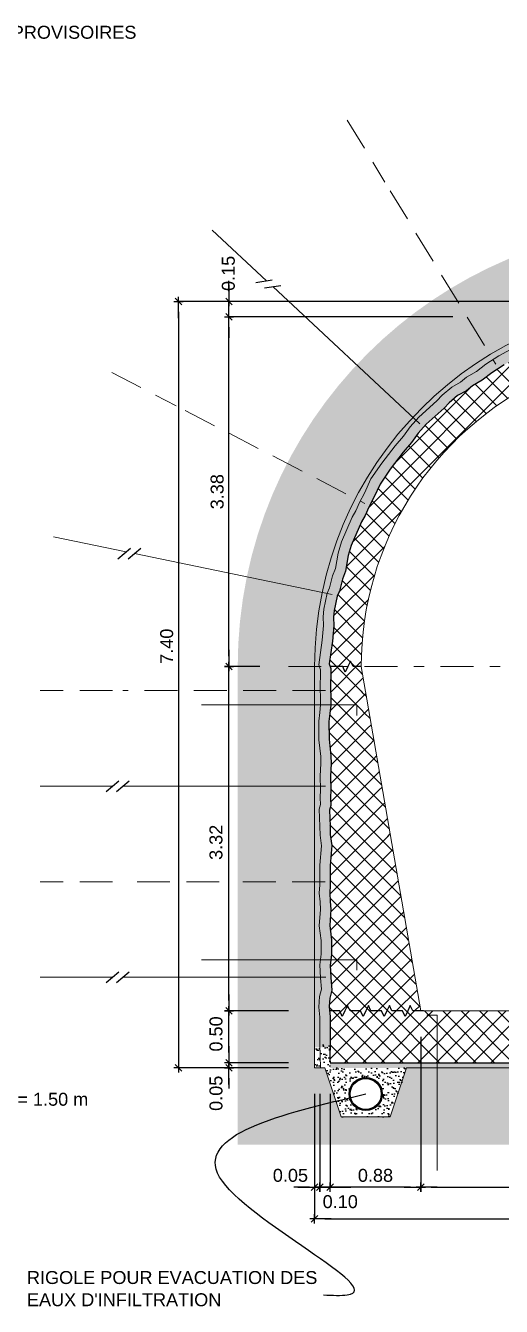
# Model space of a CAD drawing. Extents: x 67 to 63019, y 41 to 109009.
# Drawn here: x 205.24 to 209.83, y 118.81 to 131.18 of the extents above; entities that cross this region are included whole.
import ezdxf

# ---------------------------------------------------------------- set-up
doc = ezdxf.new("R2010")
doc.units = 0
doc.header["$MEASUREMENT"] = 0
doc.header["$PDMODE"] = 67
doc.linetypes.add('TRATTEGGIATA2', pattern=[9.525, 6.35, -3.175])
doc.linetypes.add('TRATTOPUNTO2', pattern=[12.7, 6.35, -3.175, 0, -3.175])
for name, color, linetype in [('DIME', 6, 'Continuous'), ('LIN010CO', 2, 'Continuous'), ('LIN018CO', 6, 'Continuous'), ('LIN050CO', 3, 'Continuous'), ('TEXT035', 1, 'Continuous')]:
    doc.layers.add(name, color=color, linetype=linetype)
doc.styles.add('ARIAL', font='arial.ttf')
doc.linetypes.add('ROCCIA', pattern='A,0.25,[130,BERETTA.shx,S=0.1,R=0,X=0,Y=0],-0.2,0.25', length=0.7)
doc.dimstyles.new('50', dxfattribs={"dimscale": 0.5, "dimtxt": 0.25, "dimasz": 0.2, "dimexe": 0, "dimexo": 0.5, "dimgap": 0.1, "dimtad": 1, "dimzin": 4, "dimdsep": 46, "dimtxsty": 'ARIAL', "dimblk1": 'LINE', "dimblk2": 'LINE', "dimsah": 1, "dimcen": 2.5, "dimclrd": 256, "dimclre": 256, "dimclrt": 1, "dimadec": 0, "dimazin": 0, "dimtfac": 1, "dimtmove": 2, "dimatfit": 3, "dimldrblk": 'LINE', "dimfxl": 1, "dimtvp": 1, "dimtolj": 1, "dimtzin": 0, "dimarcsym": 0})
pattern_1 = [(37.5, (0.99017, 0), (-0.002519734, 0.07707295), [0, -0.0608, 0, -0.068, 0, -0.065]), (7.5, (0.99017, 0), (0.07079107, 0.112885843), [0, -0.0328, 0, -0.0548, 0, -0.021]), (327.5, (0.94097, 0), (0.124565674, 0.000226362), [0, -0.02, 0, -0.072, 0, -0.094]), (317.5, (0.94097, 0), (0.120245064, 0.035107023), [0, -0.01, 0, -0.0472, 0, -0.054])]

# ---------------------------------------------------------------- blocks, each defined once
blk = doc.blocks.new('LINE')
for p, q in [((-1.6, 0), (0.45, 0)), ((0, 0.45), (0, -0.45))]:
    blk.add_line(p, q)
at = {"color": 3}
blk.add_line((-0.32, -0.32), (0.32, 0.32), dxfattribs=at)
blk = doc.blocks.new('*D12')
at = {"layer": 'Defpoints', "color": 0, "transparency": 16777216}
for p in [(208.025, 121.113), (215.075, 121.113), (215.075, 119.657)]:
    blk.add_point(p, dxfattribs=at)
at = {"layer": 'LIN018CO', "lineweight": -2, "transparency": 16777216}
for p, q in [((208.025, 120.863), (208.025, 119.657)), ((215.075, 120.863), (215.075, 119.657)), ((208.125, 119.657), (214.975, 119.657))]:
    blk.add_line(p, q, dxfattribs=at)
at = {"layer": 'LIN018CO', "lineweight": -2, "transparency": 16777216, "xscale": 0.1, "yscale": 0.1, "zscale": 0.1, "rotation": 180}
blk.add_blockref('LINE', (208.025, 119.657), dxfattribs=at)
at = {"layer": 'LIN018CO', "lineweight": -2, "transparency": 16777216, "xscale": 0.1, "yscale": 0.1, "zscale": 0.1}
blk.add_blockref('LINE', (215.075, 119.657), dxfattribs=at)
at = {"layer": 'LIN018CO', "color": 1, "lineweight": 0, "transparency": 16777216, "insert": (211.55, 119.771), "char_height": 0.125, "attachment_point": 5, "style": 'ARIAL'}
blk.add_mtext('\\A1;7.05', dxfattribs=at)
blk = doc.blocks.new('*D5')
at = {"layer": 'Defpoints', "color": 0, "transparency": 16777216}
for p in [(207.199, 124.988), (208.475, 124.988), (208.025, 121.663)]:
    blk.add_point(p, dxfattribs=at)
at = {"layer": 'DIME', "lineweight": -2, "transparency": 16777216}
blk.add_line((207.199, 121.763), (207.199, 124.888), dxfattribs=at)
at = {"layer": 'DIME', "lineweight": -2, "transparency": 16777216, "xscale": 0.1, "yscale": 0.1, "zscale": 0.1}
for p, rotation in [((207.199, 124.988), 90), ((207.199, 121.663), 270)]:
    blk.add_blockref('LINE', p, dxfattribs=dict(at, rotation=rotation))
at = {"layer": 'DIME', "color": 1, "transparency": 16777216, "insert": (207.074, 123.291), "char_height": 0.125, "attachment_point": 5, "rotation": 90, "style": 'ARIAL'}
blk.add_mtext('\\A1;3.32', dxfattribs=at)
blk = doc.blocks.new('*D25')
at = {"layer": 'Defpoints', "color": 0, "transparency": 16777216}
for p in [(210.562, 128.513), (206.712, 121.113), (208.025, 121.113)]:
    blk.add_point(p, dxfattribs=at)
at = {"layer": 'DIME', "lineweight": -2, "transparency": 16777216}
for p, q in [((210.312, 128.513), (206.712, 128.513)), ((206.712, 128.413), (206.712, 121.213)), ((207.775, 121.113), (206.712, 121.113))]:
    blk.add_line(p, q, dxfattribs=at)
at = {"layer": 'DIME', "lineweight": -2, "transparency": 16777216, "xscale": 0.1, "yscale": 0.1, "zscale": 0.1}
for p, rotation in [((206.712, 128.513), 90), ((206.712, 121.113), 270)]:
    blk.add_blockref('LINE', p, dxfattribs=dict(at, rotation=rotation))
at = {"layer": 'DIME', "color": 1, "transparency": 16777216, "insert": (206.598, 125.184), "char_height": 0.125, "attachment_point": 5, "rotation": 90, "style": 'ARIAL'}
blk.add_mtext('\\A1;7.40', dxfattribs=at)
blk = doc.blocks.new('*D4')
at = {"layer": 'Defpoints', "color": 0, "transparency": 16777216}
for p in [(207.199, 121.113), (208.025, 121.163), (208.025, 121.113)]:
    blk.add_point(p, dxfattribs=at)
at = {"layer": 'DIME', "lineweight": -2, "transparency": 16777216}
for p, q in [((207.199, 121.263), (207.199, 121.363)), ((207.775, 121.163), (207.199, 121.163)), ((207.199, 121.163), (207.199, 121.113)), ((207.775, 121.113), (207.199, 121.113)), ((207.199, 121.013), (207.199, 120.913))]:
    blk.add_line(p, q, dxfattribs=at)
at = {"layer": 'DIME', "lineweight": -2, "transparency": 16777216, "xscale": 0.1, "yscale": 0.1, "zscale": 0.1}
for p, rotation in [((207.199, 121.163), 270), ((207.199, 121.113), 90)]:
    blk.add_blockref('LINE', p, dxfattribs=dict(at, rotation=rotation))
at = {"layer": 'DIME', "color": 1, "transparency": 16777216, "insert": (207.074, 120.868), "char_height": 0.125, "attachment_point": 5, "rotation": 90, "style": 'ARIAL'}
blk.add_mtext('\\A1;0.05', dxfattribs=at)
blk = doc.blocks.new('*D23')
at = {"layer": 'Defpoints', "color": 0, "transparency": 16777216}
for p in [(207.199, 121.663), (208.025, 121.663), (208.025, 121.163)]:
    blk.add_point(p, dxfattribs=at)
at = {"layer": 'DIME', "lineweight": -2, "transparency": 16777216}
for p, q in [((207.775, 121.663), (207.199, 121.663)), ((207.199, 121.263), (207.199, 121.563))]:
    blk.add_line(p, q, dxfattribs=at)
at = {"layer": 'DIME', "lineweight": -2, "transparency": 16777216, "xscale": 0.1, "yscale": 0.1, "zscale": 0.1}
for p, rotation in [((207.199, 121.663), 90), ((207.199, 121.163), 270)]:
    blk.add_blockref('LINE', p, dxfattribs=dict(at, rotation=rotation))
at = {"layer": 'DIME', "color": 1, "transparency": 16777216, "insert": (207.074, 121.441), "char_height": 0.125, "attachment_point": 5, "rotation": 90, "style": 'ARIAL'}
blk.add_mtext('\\A1;0.50', dxfattribs=at)
blk = doc.blocks.new('*D15')
at = {"layer": 'Defpoints', "color": 0, "transparency": 16777216}
for p in [(208.025, 121.113), (208.075, 121.113), (208.025, 119.961)]:
    blk.add_point(p, dxfattribs=at)
at = {"layer": 'DIME', "lineweight": -2, "transparency": 16777216}
for p, q in [((208.025, 120.863), (208.025, 119.961)), ((208.075, 120.863), (208.075, 119.961)), ((207.925, 119.961), (207.825, 119.961)), ((208.075, 119.961), (208.025, 119.961)), ((208.175, 119.961), (208.275, 119.961))]:
    blk.add_line(p, q, dxfattribs=at)
at = {"layer": 'DIME', "lineweight": -2, "transparency": 16777216, "xscale": 0.1, "yscale": 0.1, "zscale": 0.1}
blk.add_blockref('LINE', (208.025, 119.961), dxfattribs=at)
at = {"layer": 'DIME', "lineweight": -2, "transparency": 16777216, "xscale": 0.1, "yscale": 0.1, "zscale": 0.1, "rotation": 180}
blk.add_blockref('LINE', (208.075, 119.961), dxfattribs=at)
at = {"layer": 'DIME', "color": 1, "transparency": 16777216, "insert": (207.792, 120.075), "char_height": 0.125, "attachment_point": 5, "style": 'ARIAL'}
blk.add_mtext('\\A1;0.05', dxfattribs=at)
blk = doc.blocks.new('*D14')
at = {"layer": 'Defpoints', "color": 0, "transparency": 16777216}
for p in [(208.075, 121.113), (208.175, 121.113), (208.175, 119.961)]:
    blk.add_point(p, dxfattribs=at)
at = {"layer": 'DIME', "lineweight": -2, "transparency": 16777216}
for p, q in [((208.075, 120.863), (208.075, 119.961)), ((208.175, 120.863), (208.175, 119.961)), ((207.975, 119.961), (207.875, 119.961)), ((208.075, 119.961), (208.175, 119.961)), ((208.275, 119.961), (208.375, 119.961))]:
    blk.add_line(p, q, dxfattribs=at)
at = {"layer": 'DIME', "lineweight": -2, "transparency": 16777216, "xscale": 0.1, "yscale": 0.1, "zscale": 0.1}
blk.add_blockref('LINE', (208.075, 119.961), dxfattribs=at)
at = {"layer": 'DIME', "lineweight": -2, "transparency": 16777216, "xscale": 0.1, "yscale": 0.1, "zscale": 0.1, "rotation": 180}
blk.add_blockref('LINE', (208.175, 119.961), dxfattribs=at)
at = {"layer": 'DIME', "color": 1, "transparency": 16777216, "insert": (208.273, 119.821), "char_height": 0.125, "attachment_point": 5, "style": 'ARIAL'}
blk.add_mtext('\\A1;0.10', dxfattribs=at)
blk = doc.blocks.new('*D24')
at = {"layer": 'Defpoints', "color": 0, "transparency": 16777216}
for p in [(207.199, 128.363), (209.609, 128.363), (207.748, 124.988)]:
    blk.add_point(p, dxfattribs=at)
at = {"layer": 'DIME', "lineweight": -2, "transparency": 16777216}
for p, q in [((209.359, 128.363), (207.199, 128.363)), ((207.199, 125.088), (207.199, 128.263)), ((207.498, 124.988), (207.199, 124.988))]:
    blk.add_line(p, q, dxfattribs=at)
at = {"layer": 'DIME', "lineweight": -2, "transparency": 16777216, "xscale": 0.1, "yscale": 0.1, "zscale": 0.1}
for p, rotation in [((207.199, 128.363), 90), ((207.199, 124.988), 270)]:
    blk.add_blockref('LINE', p, dxfattribs=dict(at, rotation=rotation))
at = {"layer": 'DIME', "color": 1, "transparency": 16777216, "insert": (207.085, 126.676), "char_height": 0.125, "attachment_point": 5, "rotation": 90, "style": 'ARIAL'}
blk.add_mtext('\\A1;3.38', dxfattribs=at)
blk = doc.blocks.new('*D46')
at = {"layer": 'Defpoints', "color": 0, "transparency": 16777216}
for p in [(207.199, 128.513), (211.55, 128.513), (209.359, 128.363)]:
    blk.add_point(p, dxfattribs=at)
at = {"layer": 'DIME', "lineweight": -2, "transparency": 16777216}
for p, q in [((207.199, 128.613), (207.199, 128.713)), ((211.3, 128.513), (207.199, 128.513)), ((207.199, 128.363), (207.199, 128.513)), ((209.109, 128.363), (207.199, 128.363)), ((207.199, 128.263), (207.199, 128.163))]:
    blk.add_line(p, q, dxfattribs=at)
at = {"layer": 'DIME', "lineweight": -2, "transparency": 16777216, "xscale": 0.1, "yscale": 0.1, "zscale": 0.1}
for p, rotation in [((207.199, 128.513), 270), ((207.199, 128.363), 90)]:
    blk.add_blockref('LINE', p, dxfattribs=dict(at, rotation=rotation))
at = {"layer": 'DIME', "color": 1, "transparency": 16777216, "insert": (207.193, 128.784), "char_height": 0.125, "attachment_point": 5, "rotation": 90, "style": 'ARIAL'}
blk.add_mtext('\\A1;0.15', dxfattribs=at)
blk = doc.blocks.new('*D51')
at = {"layer": 'Defpoints', "color": 0, "transparency": 16777216}
for p in [(209.05, 121.663), (214.05, 121.113), (214.05, 119.961)]:
    blk.add_point(p, dxfattribs=at)
at = {"layer": 'LIN018CO', "lineweight": -2, "transparency": 16777216}
for p, q in [((209.05, 121.413), (209.05, 119.961)), ((214.05, 120.863), (214.05, 119.961)), ((209.15, 119.961), (213.95, 119.961))]:
    blk.add_line(p, q, dxfattribs=at)
at = {"layer": 'LIN018CO', "lineweight": -2, "transparency": 16777216, "xscale": 0.1, "yscale": 0.1, "zscale": 0.1, "rotation": 180}
blk.add_blockref('LINE', (209.05, 119.961), dxfattribs=at)
at = {"layer": 'LIN018CO', "lineweight": -2, "transparency": 16777216, "xscale": 0.1, "yscale": 0.1, "zscale": 0.1}
blk.add_blockref('LINE', (214.05, 119.961), dxfattribs=at)
at = {"layer": 'LIN018CO', "color": 1, "lineweight": 0, "transparency": 16777216, "insert": (211.55, 120.075), "char_height": 0.125, "attachment_point": 5, "style": 'ARIAL'}
blk.add_mtext('\\A1;5.00', dxfattribs=at)
blk = doc.blocks.new('*D53')
at = {"layer": 'Defpoints', "color": 0, "transparency": 16777216}
for p in [(208.175, 121.113), (209.05, 121.113), (208.175, 119.961)]:
    blk.add_point(p, dxfattribs=at)
at = {"layer": 'LIN018CO', "lineweight": -2, "transparency": 16777216}
for p, q in [((208.175, 120.863), (208.175, 119.961)), ((209.05, 120.863), (209.05, 119.961)), ((208.95, 119.961), (208.275, 119.961))]:
    blk.add_line(p, q, dxfattribs=at)
at = {"layer": 'LIN018CO', "lineweight": -2, "transparency": 16777216, "xscale": 0.1, "yscale": 0.1, "zscale": 0.1}
for p, rotation in [((208.175, 119.961), 180.0000000080967), ((209.05, 119.961), 8.096643355770539e-09)]:
    blk.add_blockref('LINE', p, dxfattribs=dict(at, rotation=rotation))
at = {"layer": 'LIN018CO', "color": 1, "lineweight": 0, "transparency": 16777216, "insert": (208.613, 120.075), "char_height": 0.125, "attachment_point": 5, "rotation": 0, "style": 'ARIAL'}
blk.add_mtext('\\A1;0.88', dxfattribs=at)

msp = doc.modelspace()

# ---------------------------------------------------------------- hatches: boundary and pattern name
h = msp.add_hatch()
h.set_pattern_fill('AR-SAND', color=256, scale=0.04, style=0)
h.set_pattern_definition(pattern_1)
h.paths.add_polyline_path([(208.0837, 121.9811), (208.0833, 121.9883), (208.0253, 121.9883), (208.0253, 121.3133), (208.0753, 121.3133), (208.0774, 121.6039), (208.065, 121.7007), (208.0731, 121.8023), (208.091, 121.8739)])
h.paths.add_polyline_path([(208.083, 122.642), (208.0779, 122.7158), (208.0711, 122.8006), (208.0774, 122.8791), (208.0745, 123.0714), (208.0914, 123.2573), (208.0779, 123.3596), (208.0746, 123.4439), (208.0699, 123.6108), (208.0809, 123.6564), (208.0778, 123.7194), (208.0816, 123.7999), (208.0806, 123.8331), (208.0253, 123.8331), (208.0253, 121.9883), (208.0833, 121.9883), (208.0771, 122.107), (208.0893, 122.2111), (208.0893, 122.3429), (208.0709, 122.4842)])
h.paths.add_polyline_path([(208.0871, 124.0528), (208.084, 124.1183), (208.0668, 124.2809), (208.0647, 124.4619), (208.075, 124.5448), (208.0819, 124.6198), (208.0835, 124.7038), (208.0798, 124.7576), (208.0815, 124.9547), (208.0703, 124.9883), (208.0253, 124.9883), (208.0253, 123.8331), (208.0806, 123.8331), (208.0778, 123.9299)])
h.paths.add_polyline_path([(208.1079, 125.4675), (208.1152, 125.5425), (208.1459, 125.6937), (208.0987, 125.7035, 0.0511206), (208.0253, 124.9883), (208.0703, 124.9883), (208.0653, 125.0035), (208.0977, 125.2432), (208.1098, 125.3857)])
h.paths.add_polyline_path([(208.2844, 126.1908), (208.3897, 126.4303), (208.4233, 126.4901), (208.4586, 126.5718), (208.5083, 126.6635), (208.5699, 126.7988), (208.6756, 126.952), (208.8047, 127.1202), (208.8842, 127.2127), (208.9489, 127.3021), (209.0042, 127.3645), (208.9733, 127.3934, 0.1375061), (208.0987, 125.7035), (208.1451, 125.6938), (208.1707, 125.7493), (208.1997, 125.8635), (208.2276, 125.9351), (208.2529, 126.0829)], flags=16)
h.paths.add_polyline_path([(209.4908, 127.7809), (209.5884, 127.8355), (209.6788, 127.906), (209.8056, 127.9878), (210.0373, 128.1147), (210.1257, 128.1827), (210.3548, 128.242), (210.537, 128.3209), (210.6107, 128.3405), (210.5989, 128.3825, 0.1375061), (208.9733, 127.3934), (209.0042, 127.3645), (209.0328, 127.3967), (209.2054, 127.5522), (209.2558, 127.6065), (209.3497, 127.6863), (209.4352, 127.7326)], flags=16)
h.paths.add_polyline_path([(211.5503, 128.5133, 0.0684311), (210.5989, 128.3825), (210.6107, 128.3405), (210.7632, 128.3811), (210.9971, 128.4086), (211.0916, 128.4207), (211.1589, 128.4522), (211.4044, 128.4586), (211.5503, 128.4633)])
h.paths.add_polyline_path([(211.5503, 128.5133), (211.5503, 128.4633), (211.6963, 128.4586), (211.9418, 128.4522), (212.0091, 128.4207), (212.1036, 128.4086), (212.3375, 128.3811), (212.49, 128.3405), (212.5018, 128.3825, 0.0684311)])
h.paths.add_polyline_path([(212.5018, 128.3825), (212.49, 128.3405), (212.5637, 128.3209), (212.7459, 128.242), (212.9749, 128.1827), (213.0634, 128.1147), (213.2951, 127.9878), (213.4219, 127.906), (213.5123, 127.8355), (213.6099, 127.7809), (213.6655, 127.7326), (213.751, 127.6863), (213.8449, 127.6065), (213.8953, 127.5522), (214.0679, 127.3967), (214.0965, 127.3645), (214.1274, 127.3934, 0.1375061)], flags=17)
h.paths.add_polyline_path([(214.1274, 127.3934), (214.0965, 127.3645), (214.1518, 127.3021), (214.2164, 127.2127), (214.296, 127.1202), (214.3982, 126.9871), (214.432, 127.0186, 0.0342941)], flags=17)
h.paths.add_polyline_path([(214.432, 127.0186), (214.3982, 126.9871), (214.4251, 126.952), (214.5308, 126.7988), (214.5924, 126.6635), (214.6421, 126.5718), (214.6774, 126.4901), (214.711, 126.4303), (214.8163, 126.1908), (214.8478, 126.0829), (214.8731, 125.9351), (214.901, 125.8635), (214.93, 125.7493), (214.9541, 125.6971), (214.9548, 125.6937), (215.002, 125.7035, 0.1027276)], flags=17)
h.paths.add_polyline_path([(215.002, 125.7035), (214.9548, 125.6937), (214.9855, 125.5425), (214.9927, 125.4675), (214.9908, 125.3857), (215.003, 125.2432), (215.0354, 125.0035), (215.0304, 124.9883), (215.0753, 124.9883, 0.0511206)])
h.paths.add_polyline_path([(215.0753, 124.9883), (215.0304, 124.9883), (215.0191, 124.9547), (215.0209, 124.7576), (215.0172, 124.7038), (215.0188, 124.6198), (215.0257, 124.5448), (215.036, 124.4619), (215.0339, 124.2809), (215.0167, 124.1183), (215.0136, 124.0528), (215.0229, 123.9299), (215.0201, 123.8331), (215.0753, 123.8331)])
h.paths.add_polyline_path([(215.0753, 123.8331), (215.0201, 123.8331), (215.0191, 123.7999), (215.0229, 123.7194), (215.0198, 123.6564), (215.0308, 123.6108), (215.026, 123.4439), (215.0228, 123.3596), (215.0093, 123.2573), (215.0262, 123.0714), (215.0233, 122.8791), (215.0296, 122.8006), (215.0228, 122.7158), (215.0177, 122.642), (215.0298, 122.4842), (215.0114, 122.3429), (215.0114, 122.2111), (215.0236, 122.107), (215.0174, 121.9883), (215.0753, 121.9883)])
h.paths.add_polyline_path([(215.0753, 121.9883), (215.0174, 121.9883), (215.017, 121.9811), (215.0097, 121.8739), (215.0276, 121.8023), (215.0357, 121.7007), (215.0233, 121.6039), (215.0254, 121.3133), (215.0753, 121.3133)])
h.paths.add_polyline_path([(215.0357, 121.7007), (215.0276, 121.8023), (215.0097, 121.8739), (215.017, 121.9811), (215.0236, 122.107), (215.0114, 122.2111), (215.0114, 122.3429), (215.0298, 122.4842), (215.0177, 122.642), (215.0228, 122.7158), (215.0296, 122.8006), (215.0233, 122.8791), (215.0262, 123.0714), (215.0093, 123.2573), (215.0228, 123.3596), (215.026, 123.4439), (215.0308, 123.6108), (215.0198, 123.6564), (215.0229, 123.7194), (215.0191, 123.7999), (215.0229, 123.9299), (215.0136, 124.0528), (215.0167, 124.1183), (215.0339, 124.2809), (215.036, 124.4619), (215.0257, 124.5448), (215.0188, 124.6198), (215.0172, 124.7038), (215.0209, 124.7576), (215.0191, 124.9547), (215.0304, 124.9883), (214.9253, 124.9883), (214.9194, 124.9704), (214.9212, 124.7606), (214.9175, 124.7063), (214.9193, 124.6143), (214.9266, 124.5341), (214.9363, 124.4563), (214.9344, 124.2868), (214.9173, 124.1259), (214.9138, 124.0514), (214.9232, 123.9276), (214.9194, 123.7989), (214.9232, 123.7194), (214.9196, 123.647), (214.9308, 123.6004), (214.9265, 123.4472), (214.9234, 123.368), (214.9091, 123.2593), (214.9265, 123.0677), (214.9236, 122.8758), (214.9296, 122.8006), (214.9234, 122.7232), (214.9178, 122.6416), (214.9297, 122.4869), (214.9118, 122.3494), (214.9118, 122.2053), (214.9237, 122.1038), (214.9176, 121.9872), (214.9092, 121.865), (214.929, 121.7861), (214.9356, 121.7031), (214.9236, 121.6099), (214.9257, 121.3133), (215.0254, 121.3133), (215.0233, 121.6039)])
h.paths.add_polyline_path([(214.9927, 125.4675), (214.9855, 125.5425), (214.9541, 125.6971), (214.93, 125.7493), (214.901, 125.8635), (214.8731, 125.9351), (214.8478, 126.0829), (214.8163, 126.1908), (214.711, 126.4303), (214.6774, 126.4901), (214.6421, 126.5718), (214.5924, 126.6635), (214.5308, 126.7988), (214.4251, 126.952), (214.3982, 126.9871), (214.383, 126.9729), (214.3842, 127.0054), (214.296, 127.1202), (214.2164, 127.2127), (214.1518, 127.3021), (214.0679, 127.3967), (213.8953, 127.5522), (213.8449, 127.6065), (213.751, 127.6863), (213.6655, 127.7326), (213.6099, 127.7809), (213.5123, 127.8355), (213.4219, 127.906), (213.2951, 127.9878), (213.0634, 128.1147), (212.9749, 128.1827), (212.7459, 128.242), (212.5637, 128.3209), (212.3375, 128.3811), (212.1036, 128.4086), (212.0091, 128.4207), (211.9418, 128.4522), (211.6963, 128.4586), (211.5503, 128.4633), (211.5503, 128.3633), (211.6922, 128.3591), (211.9184, 128.3532), (211.981, 128.3238), (212.0914, 128.3097), (212.3187, 128.2829), (212.531, 128.2265), (212.7134, 128.1475), (212.9303, 128.0914), (213.0087, 128.031), (213.2441, 127.9022), (213.3642, 127.8247), (213.457, 127.7523), (213.5523, 127.6989), (213.6085, 127.6502), (213.6944, 127.6037), (213.7759, 127.5344), (213.8253, 127.4812), (213.997, 127.3265), (214.074, 127.2397), (214.1382, 127.1509), (214.2187, 127.0574), (214.3445, 126.8934), (214.4437, 126.7494), (214.5032, 126.619), (214.5524, 126.5282), (214.588, 126.4458), (214.6218, 126.3857), (214.7225, 126.1567), (214.7506, 126.0605), (214.7766, 125.9083), (214.8059, 125.833), (214.8357, 125.7159), (214.8588, 125.6659), (214.8868, 125.5278), (214.893, 125.4638), (214.8911, 125.3826), (214.904, 125.2322), (214.9336, 125.013), (214.9253, 124.9883), (215.0304, 124.9883), (215.0354, 125.0035), (215.003, 125.2432), (214.9908, 125.3857)])
h.paths.add_polyline_path([(211.5503, 128.4633), (211.4044, 128.4586), (211.1589, 128.4522), (211.0916, 128.4207), (210.9971, 128.4086), (210.7632, 128.3811), (210.537, 128.3209), (210.3548, 128.242), (210.1257, 128.1827), (210.0373, 128.1147), (209.8056, 127.9878), (209.6788, 127.906), (209.5884, 127.8355), (209.4908, 127.7809), (209.4352, 127.7326), (209.3497, 127.6863), (209.2558, 127.6065), (209.2054, 127.5522), (209.0328, 127.3967), (208.9489, 127.3021), (208.8842, 127.2127), (208.8047, 127.1202), (208.6756, 126.952), (208.5699, 126.7988), (208.5083, 126.6635), (208.4586, 126.5718), (208.4233, 126.4901), (208.3897, 126.4303), (208.2844, 126.1908), (208.2529, 126.0829), (208.2276, 125.9351), (208.1997, 125.8635), (208.1707, 125.7493), (208.1466, 125.6971), (208.1152, 125.5425), (208.1079, 125.4675), (208.1098, 125.3857), (208.0977, 125.2432), (208.0653, 125.0035), (208.0703, 124.9883), (208.1754, 124.9883), (208.1671, 125.013), (208.1967, 125.2322), (208.2096, 125.3826), (208.2077, 125.4638), (208.2139, 125.5278), (208.2419, 125.6659), (208.265, 125.7159), (208.2948, 125.833), (208.3241, 125.9083), (208.3501, 126.0605), (208.3782, 126.1567), (208.4789, 126.3857), (208.5127, 126.4458), (208.5483, 126.5282), (208.5975, 126.619), (208.657, 126.7494), (208.7562, 126.8934), (208.882, 127.0574), (208.9625, 127.1509), (209.0267, 127.2397), (209.1037, 127.3265), (209.2754, 127.4812), (209.3248, 127.5344), (209.4063, 127.6037), (209.4922, 127.6502), (209.5484, 127.6989), (209.6436, 127.7523), (209.7365, 127.8247), (209.8566, 127.9022), (210.092, 128.031), (210.1704, 128.0914), (210.3873, 128.1475), (210.5697, 128.2265), (210.782, 128.2829), (211.0093, 128.3097), (211.1197, 128.3238), (211.1823, 128.3532), (211.4085, 128.3591), (211.5503, 128.3633)])
h.paths.add_polyline_path([(208.1644, 124.4563), (208.1741, 124.5341), (208.1814, 124.6143), (208.1832, 124.7063), (208.1795, 124.7606), (208.1813, 124.9704), (208.1754, 124.9883), (208.0703, 124.9883), (208.0815, 124.9547), (208.0798, 124.7576), (208.0835, 124.7038), (208.0819, 124.6198), (208.075, 124.5448), (208.0647, 124.4619), (208.0668, 124.2809), (208.084, 124.1183), (208.0871, 124.0528), (208.0778, 123.9299), (208.0816, 123.7999), (208.0778, 123.7194), (208.0809, 123.6564), (208.0699, 123.6108), (208.0746, 123.4439), (208.0779, 123.3596), (208.0914, 123.2573), (208.0745, 123.0714), (208.0774, 122.8791), (208.0711, 122.8006), (208.0779, 122.7158), (208.083, 122.642), (208.0709, 122.4842), (208.0893, 122.3429), (208.0893, 122.2111), (208.0771, 122.107), (208.0837, 121.9811), (208.091, 121.8739), (208.0731, 121.8023), (208.065, 121.7007), (208.0774, 121.6039), (208.0753, 121.3133), (208.175, 121.3133), (208.1771, 121.6099), (208.1651, 121.7031), (208.1717, 121.7861), (208.1915, 121.865), (208.1831, 121.9872), (208.177, 122.1038), (208.1889, 122.2053), (208.1889, 122.3494), (208.171, 122.4869), (208.1829, 122.6416), (208.1773, 122.7232), (208.1711, 122.8006), (208.1771, 122.8758), (208.1742, 123.0677), (208.1916, 123.2593), (208.1773, 123.368), (208.1742, 123.4472), (208.1699, 123.6004), (208.1811, 123.647), (208.1775, 123.7194), (208.1813, 123.7989), (208.1775, 123.9276), (208.1869, 124.0514), (208.1834, 124.1259), (208.1663, 124.2868)])
h = msp.add_hatch()
h.set_pattern_fill('AR-SAND', color=256, scale=0.04, style=0)
h.set_pattern_definition(pattern_1)
h.paths.add_polyline_path([(208.174, 121.251), (208.175, 121.3133), (208.1752, 121.3419), (208.0756, 121.3419), (208.0754, 121.314), (208.0777, 121.2577), (208.0777, 121.197), (208.0828, 121.1463), (208.0811, 121.1133), (208.1753, 121.1133), (208.1753, 121.1633), (208.1723, 121.2003)])
h.paths.add_polyline_path([(208.0777, 121.2577), (208.0754, 121.314), (208.0756, 121.3419), (208.0253, 121.3419), (208.0253, 121.1133), (208.0811, 121.1133), (208.0828, 121.1463), (208.0777, 121.197)])
h = msp.add_hatch()
h.set_pattern_fill('AR-SAND', color=256, scale=0.04, style=0)
h.set_pattern_definition([(37.5, (12.95532, -0.2), (-0.002519734, 0.07707295), [0, -0.0608, 0, -0.068, 0, -0.065]), (7.5, (12.95532, -0.2), (0.07079107, 0.112885843), [0, -0.0328, 0, -0.0548, 0, -0.021]), (327.5, (12.90612, -0.2), (0.124565674, 0.000226362), [0, -0.02, 0, -0.072, 0, -0.094]), (317.5, (12.90612, -0.2), (0.120245064, 0.035107023), [0, -0.01, 0, -0.0472, 0, -0.054])])
h.paths.add_polyline_path([(208.9128, 121.1133), (208.1253, 121.1133), (208.2827, 120.6414), (208.7554, 120.6414)])
h.paths.add_polyline_path([(208.6791, 120.8613, -1), (208.3591, 120.8613, -1)], flags=16)
h = msp.add_hatch()
h.set_pattern_fill('AR-SAND', color=256, scale=0.04, style=0)
h.set_pattern_definition([(37.5, (0.99017, -0.2), (-0.002519734, 0.07707295), [0, -0.0608, 0, -0.068, 0, -0.065]), (7.5, (0.99017, -0.2), (0.07079107, 0.112885843), [0, -0.0328, 0, -0.0548, 0, -0.021]), (327.5, (0.94097, -0.2), (0.124565674, 0.000226362), [0, -0.02, 0, -0.072, 0, -0.094]), (317.5, (0.94097, -0.2), (0.120245064, 0.035107023), [0, -0.01, 0, -0.0472, 0, -0.054])])
h.paths.add_polyline_path([(214.9253, 121.1633), (211.5503, 121.1633), (211.5503, 121.1133), (214.9257, 121.1133)])
h.paths.add_polyline_path([(211.5503, 121.1633), (208.1753, 121.1633), (208.175, 121.1133), (211.5503, 121.1133)])
at = {"layer": 'LIN010CO'}
h = msp.add_hatch(dxfattribs=at)
h.set_pattern_fill('AR-CONC', color=256, scale=0.05, style=0)
h.set_pattern_definition([(50, (0.99017, 0), (0.3586301, -0.03137607), [0.0375, -0.4125]), (355, (0.99017, 0), (-0.06937567, 0.37609607), [0.03, -0.33]), (100.4514, (1.02005, -0.0026), (0.2892547, 0.34471977), [0.0318701, -0.35057106]), (46.1842, (0.99017, 0.1), (0.5336205, -0.0827595), [0.05625, -0.61875]), (96.6356, (1.03464, 0.0931), (0.4673314, 0.4870589), [0.0478051, -0.5258565]), (351.1842, (0.99017, 0.1), (0.467331, 0.4870593), [0.045, -0.495]), (21, (1.04017, 0.075), (0.29845353, -0.20130945), [0.0375, -0.4125]), (326, (1.04017, 0.075), (0.12165767, 0.362575), [0.03, -0.33]), (71.4514, (1.06504, 0.05822), (0.4201113, 0.16126525), [0.0318701, -0.35057106]), (37.5, (0.99017, 0), (0.00607993, 0.16644693), [0, -0.326, 0, -0.335, 0, -0.33125]), (7.5, (0.99017, 0), (0.13153477, 0.19720586), [0, -0.191, 0, -0.3185, 0, -0.12625]), (327.5, (0.87867, 0), (0.26691122, -0.011277436), [0, -0.125, 0, -0.39, 0, -0.5175]), (317.5, (0.82867, 0), (0.29159308, 0.0500525), [0, -0.1625, 0, -0.259, 0, -0.3675])])
edge = h.paths.add_edge_path()
edge.add_line((215.8176, 120.3711), (215.8176, 124.9883))
edge.add_arc((211.5503, 124.9883), 4.2672, 0, 180)
edge.add_line((207.2831, 124.9883), (207.2831, 120.3711))
edge.add_line((207.2831, 120.3711), (215.8176, 120.3711))
edge = h.paths.add_edge_path(flags=16)
edge.add_line((208.0253, 121.1133), (208.1253, 121.1133))
edge.add_line((208.1253, 121.1133), (208.2827, 120.6414))
edge.add_line((208.2827, 120.6414), (208.7554, 120.6414))
edge.add_line((208.7554, 120.6414), (208.9128, 121.1133))
edge.add_line((208.9128, 121.1133), (215.0753, 121.1133))
edge.add_line((215.0753, 121.1133), (215.0753, 124.9883))
edge.add_arc((211.5503, 124.9883), 3.525, 0, 180)
edge.add_line((208.0253, 124.9883), (208.0253, 121.1133))
h = msp.add_hatch(dxfattribs=at)
h.set_pattern_fill('ANSI37', color=256, style=0)
h.paths.add_polyline_path([(208.4753, 124.9883), (208.1754, 124.9883), (208.1813, 124.9704), (208.1795, 124.7606), (208.1832, 124.7063), (208.1814, 124.6143), (208.1741, 124.5341), (208.1644, 124.4563), (208.1663, 124.2868), (208.1834, 124.1259), (208.1869, 124.0514), (208.1775, 123.9276), (208.1813, 123.7989), (208.1775, 123.7194), (208.1811, 123.647), (208.1699, 123.6004), (208.1742, 123.4472), (208.1773, 123.368), (208.1916, 123.2593), (208.1742, 123.0677), (208.1771, 122.8758), (208.1711, 122.8006), (208.1773, 122.7232), (208.1829, 122.6416), (208.171, 122.4869), (208.1889, 122.3494), (208.1889, 122.2053), (208.177, 122.1038), (208.1831, 121.9872), (208.1915, 121.865), (208.1717, 121.7861), (208.1651, 121.7031), (208.1771, 121.6099), (208.175, 121.3133), (208.174, 121.251), (208.1723, 121.2003), (208.1753, 121.1633), (211.5503, 121.1633), (211.5503, 121.6633), (208.4753, 121.6633)])
h.paths.add_polyline_path([(214.9236, 121.6099), (214.9356, 121.7031), (214.929, 121.7861), (214.9092, 121.865), (214.9176, 121.9872), (214.9237, 122.1038), (214.9118, 122.2053), (214.9118, 122.3494), (214.9297, 122.4869), (214.9178, 122.6416), (214.9234, 122.7232), (214.9296, 122.8006), (214.9236, 122.8758), (214.9265, 123.0677), (214.9091, 123.2593), (214.9234, 123.368), (214.9265, 123.4472), (214.9308, 123.6004), (214.9196, 123.647), (214.9232, 123.7194), (214.9194, 123.7989), (214.9232, 123.9276), (214.9138, 124.0514), (214.9173, 124.1259), (214.9344, 124.2868), (214.9363, 124.4563), (214.9266, 124.5341), (214.9193, 124.6143), (214.9175, 124.7063), (214.9212, 124.7606), (214.9194, 124.9704), (214.9253, 124.9883), (214.6253, 124.9883), (214.6253, 121.6633), (211.5503, 121.6633), (211.5503, 121.1633), (214.9253, 121.1633)])
h.paths.add_polyline_path([(211.5503, 128.0633), (211.5503, 128.3633), (211.4085, 128.3591), (211.1823, 128.3532), (211.1197, 128.3238), (211.0093, 128.3097), (210.782, 128.2829), (210.5697, 128.2265), (210.3873, 128.1475), (210.1704, 128.0914), (210.092, 128.031), (209.8566, 127.9022), (209.7365, 127.8247), (209.6436, 127.7523), (209.5484, 127.6989), (209.4922, 127.6502), (209.4063, 127.6037), (209.3248, 127.5344), (209.2754, 127.4812), (209.1037, 127.3265), (209.0267, 127.2397), (208.9625, 127.1509), (208.882, 127.0574), (208.7562, 126.8934), (208.657, 126.7494), (208.5975, 126.619), (208.5483, 126.5282), (208.5127, 126.4458), (208.4789, 126.3857), (208.3782, 126.1567), (208.3501, 126.0605), (208.3241, 125.9083), (208.2948, 125.833), (208.265, 125.7159), (208.2419, 125.6659), (208.2139, 125.5278), (208.2077, 125.4638), (208.2096, 125.3826), (208.1967, 125.2322), (208.1671, 125.013), (208.1754, 124.9883), (208.4753, 124.9883, -0.4142136)])
h = msp.add_hatch(dxfattribs=at)
h.set_pattern_fill('ANSI37', color=256, style=0)
h.paths.add_polyline_path([(214.6253, 124.9883, -0.0468222), (214.5717, 124.4162), (214.0503, 121.6633), (214.6253, 121.6633)])
h.paths.add_polyline_path([(208.529, 124.4162, -0.0468222), (208.4753, 124.9883), (208.4753, 121.6633), (209.0503, 121.6633)])
h = msp.add_hatch(dxfattribs=at)
h.set_pattern_fill('ANSI37', color=256, style=0)
h.paths.add_polyline_path([(208.4753, 124.9883, 0.0468222), (208.529, 124.4162), (209.0503, 121.6633)])

# ---------------------------------------------------------------- linework, layer by layer
for p, q in [((207.4565, 128.6952), (207.6142, 128.72)), ((207.542, 128.6432), (207.6997, 128.668)), ((206.1262, 126.0272), (206.2481, 126.1304)), ((206.2262, 126.0272), (206.3481, 126.1304)), ((206.0144, 123.7815), (206.1363, 123.8846)), ((206.1144, 123.7815), (206.2363, 123.8846)), ((206.0144, 121.9367), (206.1363, 122.0399)), ((206.1144, 121.9367), (206.2363, 122.0399))]:
    msp.add_line(p, q)
at = {"layer": 'LIN010CO', "linetype": 'TRATTEGGIATA2', "lineweight": 0, "ltscale": 0.05}
for p, q in [((208.3407, 130.2636), (208.7045, 129.6656)), ((208.7565, 129.5801), (209.7738, 127.9082)), ((206.0663, 127.8266), (206.688, 127.5049)), ((206.7768, 127.4589), (208.5097, 126.562)), ((206.0753, 124.7554), (205.3753, 124.7554)), ((208.1297, 124.7554), (206.1753, 124.7554)), ((206.0753, 122.9107), (205.3753, 122.9107)), ((207.1048, 122.9107), (206.1753, 122.9107)), ((208.1266, 122.9107), (207.327, 122.9107))]:
    msp.add_line(p, q, dxfattribs=at)
at = {"layer": 'LIN010CO'}
msp.add_circle((208.5191, 120.8613), 0.15, dxfattribs=at)
at = {"layer": 'LIN018CO', "color": 1, "lineweight": 0}
for p, q in [((207.5608, 128.7116), (207.036, 129.2015)), ((209.0405, 127.3306), (207.6208, 128.6556)), ((205.5038, 126.2411), (206.2068, 126.0954)), ((206.2871, 126.0788), (208.195, 125.6835)), ((206.0753, 123.8331), (205.3753, 123.8331)), ((208.1303, 123.8331), (206.1753, 123.8331)), ((206.0753, 121.9883), (205.3753, 121.9883)), ((208.133, 121.9883), (206.1753, 121.9883))]:
    msp.add_line(p, q, dxfattribs=at)
at = {"layer": 'LIN018CO', "linetype": 'TRATTOPUNTO2', "lineweight": 0, "ltscale": 0.05}
msp.add_line((207.7723, 124.9883), (215.3284, 124.9883), dxfattribs=at)
at = {"layer": 'LIN018CO', "lineweight": 0, "flags": 128}
msp.add_lwpolyline([(210.0373, 128.1147), (209.8056, 127.9878), (209.6788, 127.906), (209.5884, 127.8355), (209.4908, 127.7809), (209.4352, 127.7326), (209.3497, 127.6863), (209.2558, 127.6065), (209.2054, 127.5522), (209.0328, 127.3967), (208.9489, 127.3021), (208.8842, 127.2127), (208.8047, 127.1202), (208.6756, 126.952), (208.5699, 126.7988), (208.5083, 126.6635), (208.4586, 126.5718), (208.4233, 126.4901), (208.3897, 126.4303), (208.2844, 126.1908), (208.2529, 126.0829), (208.2276, 125.9351), (208.1997, 125.8635), (208.1707, 125.7493), (208.1466, 125.6971), (208.1152, 125.5425), (208.1079, 125.4675), (208.1098, 125.3857), (208.0977, 125.2432), (208.0653, 125.0035), (208.0815, 124.9547), (208.0798, 124.7576), (208.0835, 124.7038), (208.0819, 124.6198), (208.075, 124.5448), (208.0647, 124.4619), (208.0668, 124.2809), (208.084, 124.1183), (208.0871, 124.0528), (208.0778, 123.9299), (208.0816, 123.7999), (208.0778, 123.7194), (208.0809, 123.6564), (208.0699, 123.6108), (208.0746, 123.4439), (208.0779, 123.3596), (208.0914, 123.2573), (208.0745, 123.0714), (208.0774, 122.8791), (208.0711, 122.8006), (208.0779, 122.7158), (208.083, 122.642), (208.0709, 122.4842), (208.0893, 122.3429), (208.0893, 122.2111), (208.0771, 122.107), (208.0837, 121.9811), (208.091, 121.8739), (208.0731, 121.8023), (208.065, 121.7007), (208.0774, 121.6039), (208.0754, 121.314), (208.0777, 121.2577), (208.0777, 121.197), (208.0828, 121.1463), (208.0811, 121.1133)], dxfattribs=at)
at = {"layer": 'LIN018CO', "flags": 128}
msp.add_lwpolyline([(209.8566, 127.9022), (209.7365, 127.8247), (209.6436, 127.7523), (209.5484, 127.6989), (209.4922, 127.6502), (209.4063, 127.6037), (209.3248, 127.5344), (209.2754, 127.4812), (209.1037, 127.3265), (209.0267, 127.2397), (208.9625, 127.1509), (208.882, 127.0574), (208.7562, 126.8934), (208.657, 126.7494), (208.5975, 126.619), (208.5483, 126.5282), (208.5127, 126.4458), (208.4789, 126.3857), (208.3782, 126.1567), (208.3501, 126.0605), (208.3241, 125.9083), (208.2948, 125.833), (208.265, 125.7159), (208.2419, 125.6659), (208.2139, 125.5278), (208.2077, 125.4638), (208.2096, 125.3826), (208.1967, 125.2322), (208.1671, 125.013), (208.1813, 124.9704), (208.1795, 124.7606), (208.1832, 124.7063), (208.1814, 124.6143), (208.1741, 124.5341), (208.1644, 124.4563), (208.1663, 124.2868), (208.1834, 124.1259), (208.1869, 124.0514), (208.1775, 123.9276), (208.1813, 123.7989), (208.1775, 123.7194), (208.1811, 123.647), (208.1699, 123.6004), (208.1742, 123.4472), (208.1773, 123.368), (208.1916, 123.2593), (208.1742, 123.0677), (208.1771, 122.8758), (208.1711, 122.8006), (208.1773, 122.7232), (208.1829, 122.6416), (208.171, 122.4869), (208.1889, 122.3494), (208.1889, 122.2053), (208.177, 122.1038), (208.1831, 121.9872), (208.1915, 121.865), (208.1717, 121.7861), (208.1651, 121.7031), (208.1771, 121.6099), (208.175, 121.3133), (208.174, 121.251), (208.1723, 121.2003), (208.1753, 121.1633), (214.9253, 121.1633)], dxfattribs=at)
at = {"layer": 'LIN018CO', "ltscale": 2, "flags": 128}
for points in [[(208.4753, 124.9883), (208.3966, 124.9883), (208.3713, 125.0413), (208.3466, 124.9883), (208.3213, 124.9353), (208.2966, 124.9883), (208.171, 124.9883)], [(208.4692, 121.6633), (208.3675, 121.6633), (208.3423, 121.7163), (208.3175, 121.6633), (208.2923, 121.6103), (208.2675, 121.6633), (208.1652, 121.6633)], [(208.6715, 121.6633), (208.5699, 121.6633), (208.5447, 121.7163), (208.5199, 121.6633), (208.4947, 121.6103), (208.4699, 121.6633), (208.3675, 121.6633)], [(208.8739, 121.6633), (208.7722, 121.6633), (208.747, 121.7163), (208.7222, 121.6633), (208.697, 121.6103), (208.6722, 121.6633), (208.5699, 121.6633)], [(209.0762, 121.6633), (208.9746, 121.6633), (208.9494, 121.7163), (208.9246, 121.6633), (208.8994, 121.6103), (208.8746, 121.6633), (208.7722, 121.6633)]]:
    msp.add_lwpolyline(points, dxfattribs=at)
at = {"layer": 'LIN018CO'}
msp.add_circle((208.5191, 120.8613), 0.16, dxfattribs=at)
msp.add_spline([(208.11, 118.9213), (208.3407, 118.9213), (207.1084, 120.0596), (208.5191, 120.8613)], degree=3, dxfattribs=at)
at = {"layer": 'LIN050CO', "linetype": 'Continuous', "lineweight": 0}
for p, q in [((208.4753, 124.9883), (209.0503, 121.6633)), ((206.9333, 124.617), (208.4333, 124.617)), ((208.4333, 124.617), (208.4333, 124.517)), ((206.9333, 122.1575), (208.4333, 122.1575)), ((208.4333, 122.1575), (208.4333, 122.0575)), ((209.0503, 121.6633), (214.0503, 121.6633)), ((209.1082, 121.6212), (209.2082, 121.6212)), ((209.1082, 121.6212), (209.2082, 121.6212)), ((209.2082, 120.1212), (209.2082, 121.6212))]:
    msp.add_line(p, q, dxfattribs=at)
at = {"layer": 'LIN050CO', "linetype": 'ROCCIA', "lineweight": 0, "flags": 128}
msp.add_lwpolyline([(208.9128, 121.1133), (215.0753, 121.1133), (215.0753, 124.9883, 1), (208.0253, 124.9883), (208.0253, 121.1133), (208.1253, 121.1133)], format="xyb", dxfattribs=at)
at = {"layer": 'LIN050CO', "linetype": 'ROCCIA', "lineweight": 0}
msp.add_lwpolyline([(208.1253, 121.1133), (208.2827, 120.6414), (208.7554, 120.6414), (208.9128, 121.1133)], dxfattribs=at)
at = {"layer": 'LIN050CO', "linetype": 'Continuous', "lineweight": 0}
msp.add_arc((211.5503, 124.9883), 3.075, 50.77132, 180, dxfattribs=at)

# ---------------------------------------------------------------- texts
at = {"layer": 'TEXT035', "style": 'ARIAL'}
for s, p in [('BOULONS TYPE SWELLEX OU ANALOGUE PROVISOIRES', (201.4924, 131.049)), ('PIEDROITS %%C 20 mm, L = 1.50 m', (203.2059, 120.748)), ('RIGOLE POUR EVACUATION DES', (205.2482, 119.0268)), ("EAUX D'INFILTRATION", (205.2482, 118.8125))]:
    msp.add_text(s, height=0.125, dxfattribs=at).set_placement(p)

# ---------------------------------------------------------------- dimensions: what is measured, and where the dimension line sits
at = {"layer": 'DIME'}
for base, p1, p2, text, override, picture, middle in [((207.1991, 128.5133), (209.3594, 128.3633), (211.5503, 128.5133), '0.15', {"dimdec": 3}, '*D46', (207.1928, 128.7842)), ((207.1991, 124.9883), (208.0253, 121.6633), (208.4753, 124.9883), '3.32', {"dimdec": 3, "dimse1": 1, "dimse2": 1}, '*D5', (207.074, 123.2912))]:
    dim = msp.add_linear_dim(base=base, p1=p1, p2=p2, angle=90, text=text, dimstyle='50', override=override, dxfattribs=at)
    dim.commit()
    dim.dimension.update_dxf_attribs({"geometry": picture, "text_midpoint": middle, "dimtype": 160})
dim = msp.add_linear_dim(base=(206.7123, 121.1133), p1=(210.5622, 128.5133), p2=(208.0253, 121.1133), angle=90, dimstyle='50', dxfattribs=at)
dim.commit()
dim.dimension.update_dxf_attribs({"geometry": '*D25', "text_midpoint": (206.5985, 125.1838), "dimtype": 160})
dim = msp.add_linear_dim(base=(207.1991, 128.3633), p1=(207.748, 124.9883), p2=(209.6094, 128.3633), angle=90, text='3.38', dimstyle='50', override={"dimdec": 3, "dimse1": 0, "dimse2": 0}, dxfattribs=at)
dim.commit()
dim.dimension.update_dxf_attribs({"geometry": '*D24', "text_midpoint": (207.0853, 126.6758)})
for base, p2, angle, override, picture, middle in [((207.1991, 121.6633), (208.0253, 121.6633), 90, {"dimzin": 0, "dimse1": 1}, '*D23', (207.074, 121.4409)), ((207.1991, 121.1133), (208.0253, 121.1133), 270, {"dimzin": 0, "dimse1": 0}, '*D4', (207.074, 120.8679))]:
    dim = msp.add_linear_dim(base=base, p1=(208.0253, 121.1633), p2=p2, angle=angle, dimstyle='50', override=override, dxfattribs=at)
    dim.commit()
    dim.dimension.update_dxf_attribs({"geometry": picture, "text_midpoint": middle, "dimtype": 160})
for base, p2, picture, middle in [((208.0253, 119.9609), (208.0253, 121.1133), '*D15', (207.792, 120.0747)), ((208.175, 119.9609), (208.175, 121.1133), '*D14', (208.2734, 119.8208))]:
    dim = msp.add_linear_dim(base=base, p1=(208.0753, 121.1133), p2=p2, dimstyle='50', override={"dimzin": 0, "dimse1": 0, "dimse2": 0}, dxfattribs=at)
    dim.commit()
    dim.dimension.update_dxf_attribs({"geometry": picture, "text_midpoint": middle, "dimtype": 160})
at = {"layer": 'LIN018CO', "lineweight": 0}
for base, p1, p2, picture, middle in [((214.0503, 119.9609), (209.0503, 121.6633), (214.0503, 121.1133), '*D51', (211.5503, 120.0747)), ((215.0753, 119.6569), (208.0253, 121.1133), (215.0753, 121.1133), '*D12', (211.5503, 119.7707))]:
    dim = msp.add_linear_dim(base=base, p1=p1, p2=p2, dimstyle='50', dxfattribs=at)
    dim.commit()
    dim.dimension.update_dxf_attribs({"geometry": picture, "text_midpoint": middle})
dim = msp.add_linear_dim(base=(208.175, 119.9609), p1=(209.0503, 121.1133), p2=(208.175, 121.1133), angle=180, dimstyle='50', override={"dimzin": 0}, dxfattribs=at)
dim.commit()
dim.dimension.update_dxf_attribs({"geometry": '*D53', "text_midpoint": (208.6127, 120.0747)})

doc.saveas('drawing.dxf')
